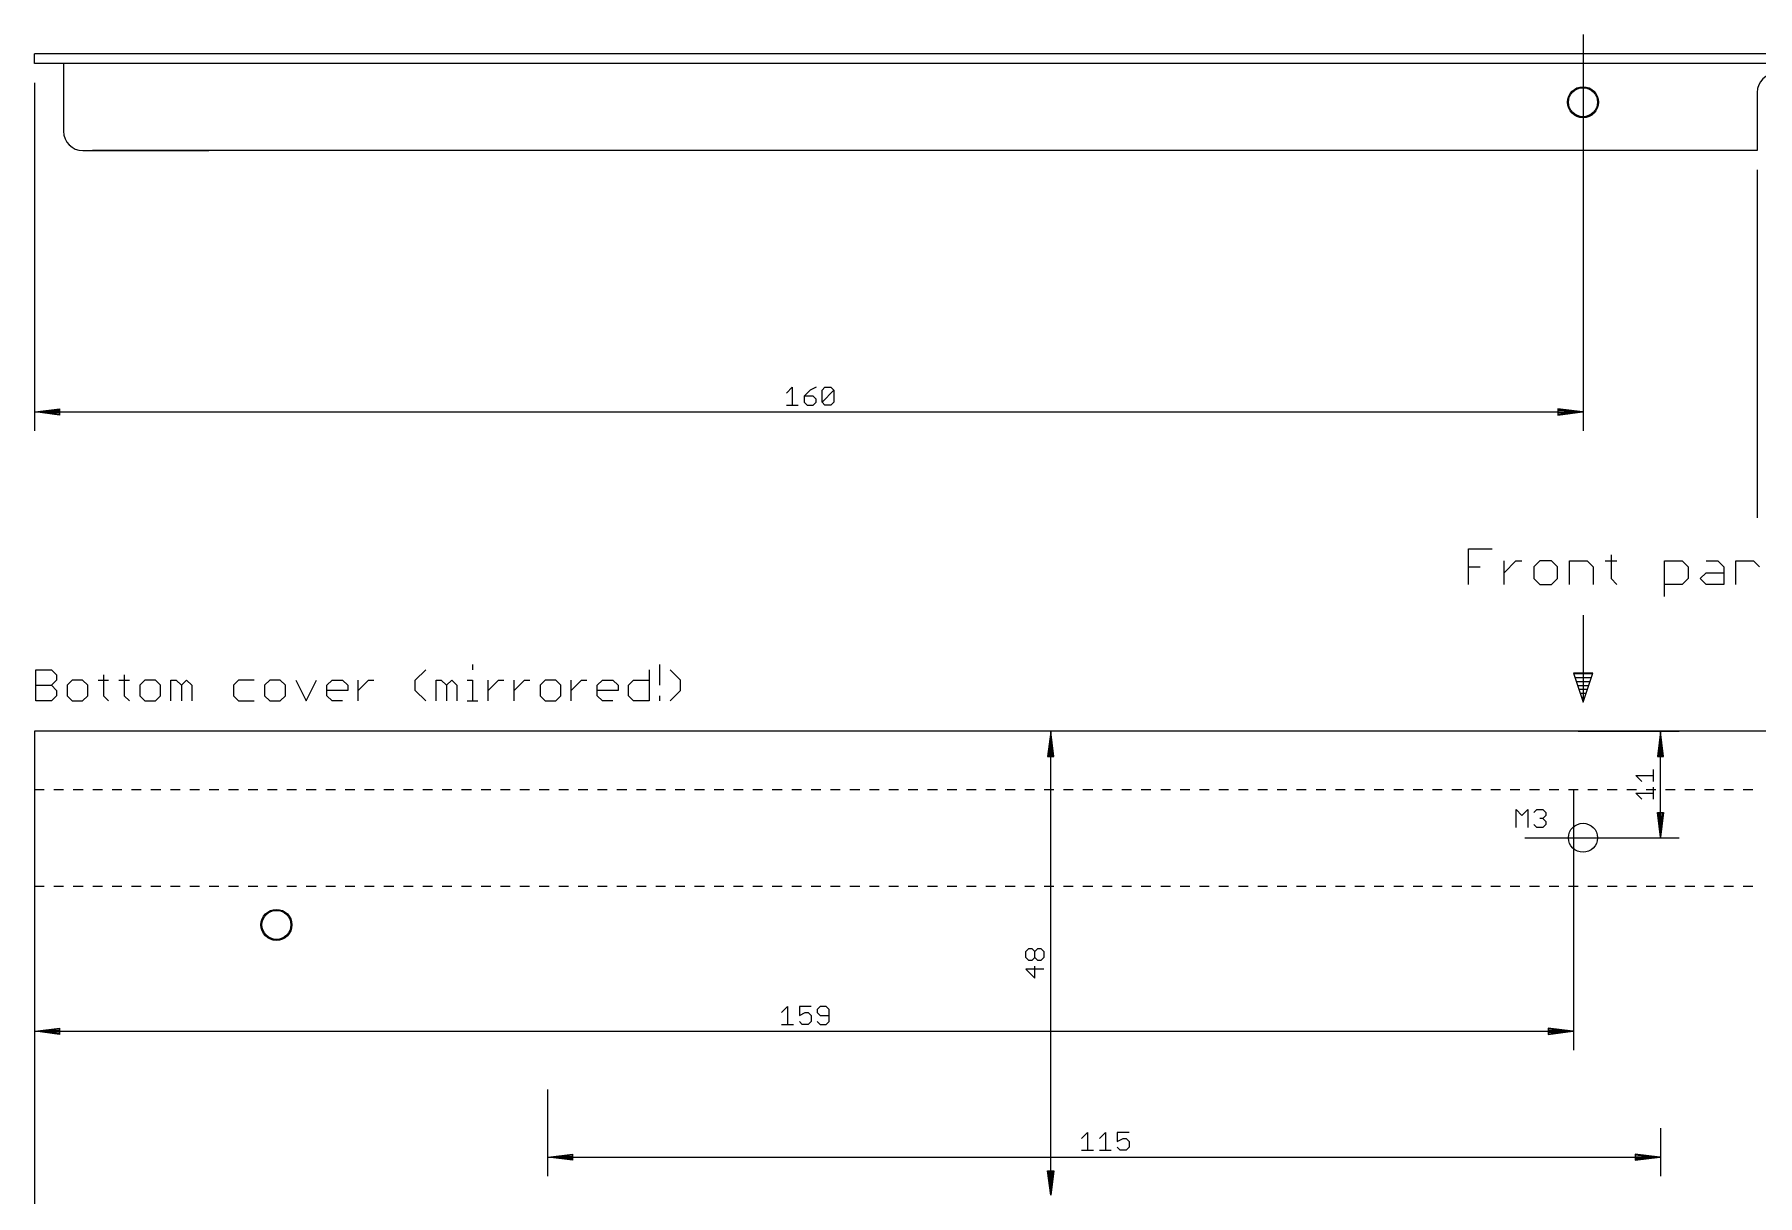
# Model space of a CAD drawing. Extents: x -370 to 390, y -331 to 219.
# Drawn here: x 0 to 178, y -158 to -38 of the extents above; entities that cross this region are included whole.
import ezdxf

# ---------------------------------------------------------------- set-up
doc = ezdxf.new("R2010")
doc.units = 0
for name, color, linetype in [('20', 4, 'CONTINUOUS'), ('29', 2, 'CONTINUOUS'), ('30', 253, 'CONTINUOUS'), ('47', 2, 'CONTINUOUS')]:
    doc.layers.add(name, color=color, linetype=linetype)

msp = doc.modelspace()

# ---------------------------------------------------------------- linework, layer by layer
at = {"layer": '20'}
for p, q in [((320, -40), (0, -40)), ((0, -41), (0, -40)), ((317, -41), (0, -41)), ((3, -41), (3, -48)), ((178, -44), (178, -50)), ((5, -50), (18, -50)), ((178, -50), (6, -50)), ((45.2583, -103.0997), (45.2583, -103.6369)), ((64.5948, -103.0997), (64.5948, -105.2486)), ((0.1397, -106.8603), (0.1397, -103.6369)), ((0.1397, -103.6369), (1.7514, -103.6369)), ((1.7514, -103.6369), (2.2886, -104.1742)), ((2.2886, -104.7114), (1.7514, -105.2486)), ((2.2886, -104.1742), (2.2886, -104.7114)), ((3.8997, -104.7114), (3.3625, -105.2486)), ((4.9741, -104.7114), (3.8997, -104.7114)), ((5.5114, -105.2486), (4.9741, -104.7114)), ((6.5852, -104.7114), (7.6597, -104.7114)), ((7.1224, -104.1742), (7.1224, -106.3231)), ((8.7337, -104.7114), (9.8082, -104.7114)), ((9.2709, -104.1742), (9.2709, -106.3231)), ((11.4194, -104.7114), (10.8822, -105.2486)), ((12.4939, -104.7114), (11.4194, -104.7114)), ((13.0311, -105.2486), (12.4939, -104.7114)), ((14.105, -106.8603), (14.105, -104.7114)), ((14.105, -104.7114), (14.6422, -104.7114)), ((14.6422, -104.7114), (15.1794, -105.2486)), ((15.1794, -105.2486), (15.7166, -104.7114)), ((15.7166, -104.7114), (16.2539, -105.2486)), ((21.0877, -104.7114), (20.5505, -105.2486)), ((22.6994, -104.7114), (21.0877, -104.7114)), ((24.3104, -104.7114), (23.7732, -105.2486)), ((25.3849, -104.7114), (24.3104, -104.7114)), ((25.9221, -105.2486), (25.3849, -104.7114)), ((26.996, -104.7114), (28.0704, -106.8603)), ((28.0704, -106.8603), (29.1449, -104.7114)), ((30.2187, -105.2486), (30.756, -104.7114)), ((30.756, -104.7114), (31.8304, -104.7114)), ((31.8304, -104.7114), (32.3676, -105.2486)), ((33.4415, -106.8603), (33.4415, -104.7114)), ((33.4415, -105.7859), (34.5159, -104.7114)), ((34.5159, -104.7114), (35.0532, -104.7114)), ((39.3499, -104.7114), (40.4243, -103.6369)), ((39.3499, -105.7859), (39.3499, -104.7114)), ((41.4984, -106.8603), (41.4984, -104.7114)), ((41.4984, -104.7114), (42.0356, -104.7114)), ((42.0356, -104.7114), (42.5728, -105.2486)), ((42.5728, -105.2486), (43.11, -104.7114)), ((43.11, -104.7114), (43.6473, -105.2486)), ((44.7211, -104.7114), (45.2583, -104.7114)), ((45.2583, -104.7114), (45.2583, -106.8603)), ((46.8696, -106.8603), (46.8696, -104.7114)), ((46.8696, -105.7859), (47.9441, -104.7114)), ((47.9441, -104.7114), (48.4813, -104.7114)), ((49.5552, -106.8603), (49.5552, -104.7114)), ((49.5552, -105.7859), (50.6297, -104.7114)), ((50.6297, -104.7114), (51.1669, -104.7114)), ((52.7781, -104.7114), (52.2409, -105.2486)), ((53.8525, -104.7114), (52.7781, -104.7114)), ((54.3898, -105.2486), (53.8525, -104.7114)), ((55.4636, -106.8603), (55.4636, -104.7114)), ((55.4636, -105.7859), (56.5381, -104.7114)), ((56.5381, -104.7114), (57.0753, -104.7114)), ((58.1493, -105.2486), (58.6865, -104.7114)), ((58.6865, -104.7114), (59.7609, -104.7114)), ((59.7609, -104.7114), (60.2982, -105.2486)), ((61.372, -105.2486), (61.9092, -104.7114)), ((61.9092, -104.7114), (63.5209, -104.7114)), ((63.5209, -103.6369), (63.5209, -106.8603)), ((66.7435, -104.7114), (65.669, -103.6369)), ((66.7435, -105.7859), (66.7435, -104.7114)), ((0.1397, -105.2486), (1.7514, -105.2486)), ((1.7514, -105.2486), (2.2886, -105.7859)), ((2.2886, -106.3231), (1.7514, -106.8603)), ((2.2886, -105.7859), (2.2886, -106.3231)), ((3.3625, -105.2486), (3.3625, -106.3231)), ((3.3625, -106.3231), (3.8997, -106.8603)), ((4.9741, -106.8603), (5.5114, -106.3231)), ((5.5114, -106.3231), (5.5114, -105.2486)), ((7.1224, -106.3231), (7.6597, -106.8603)), ((9.2709, -106.3231), (9.8082, -106.8603)), ((10.8822, -105.2486), (10.8822, -106.3231)), ((10.8822, -106.3231), (11.4194, -106.8603)), ((12.4939, -106.8603), (13.0311, -106.3231)), ((13.0311, -106.3231), (13.0311, -105.2486)), ((15.1794, -105.2486), (15.1794, -106.8603)), ((16.2539, -105.2486), (16.2539, -106.8603)), ((20.5505, -105.2486), (20.5505, -106.3231)), ((20.5505, -106.3231), (21.0877, -106.8603)), ((23.7732, -105.2486), (23.7732, -106.3231)), ((23.7732, -106.3231), (24.3104, -106.8603)), ((25.3849, -106.8603), (25.9221, -106.3231)), ((25.9221, -106.3231), (25.9221, -105.2486)), ((30.2187, -106.3231), (30.2187, -105.2486)), ((32.3676, -105.7859), (30.2187, -105.7859)), ((30.756, -106.8603), (30.2187, -106.3231)), ((32.3676, -105.2486), (32.3676, -105.7859)), ((40.4243, -106.8603), (39.3499, -105.7859)), ((42.5728, -105.2486), (42.5728, -106.8603)), ((43.6473, -105.2486), (43.6473, -106.8603)), ((52.2409, -105.2486), (52.2409, -106.3231)), ((52.2409, -106.3231), (52.7781, -106.8603)), ((53.8525, -106.8603), (54.3898, -106.3231)), ((54.3898, -106.3231), (54.3898, -105.2486)), ((58.1493, -106.3231), (58.1493, -105.2486)), ((60.2982, -105.7859), (58.1493, -105.7859)), ((58.6865, -106.8603), (58.1493, -106.3231)), ((60.2982, -105.2486), (60.2982, -105.7859)), ((61.372, -106.3231), (61.372, -105.2486)), ((61.9092, -106.8603), (61.372, -106.3231)), ((64.5948, -106.3231), (64.5948, -106.8603)), ((65.669, -106.8603), (66.7435, -105.7859)), ((1.7514, -106.8603), (0.1397, -106.8603)), ((3.8997, -106.8603), (4.9741, -106.8603)), ((11.4194, -106.8603), (12.4939, -106.8603)), ((21.0877, -106.8603), (22.6994, -106.8603)), ((24.3104, -106.8603), (25.3849, -106.8603)), ((31.8304, -106.8603), (30.756, -106.8603)), ((44.7211, -106.8603), (45.7956, -106.8603)), ((52.7781, -106.8603), (53.8525, -106.8603)), ((59.7609, -106.8603), (58.6865, -106.8603)), ((63.5209, -106.8603), (61.9092, -106.8603)), ((320, -110), (0, -110)), ((0, -110), (0, -116)), ((0, -116), (0, -126)), ((0, -116), (1.0063, -116)), ((2.0063, -116), (3.0125, -116)), ((4.0125, -116), (5.0187, -116)), ((6.0188, -116), (7.025, -116)), ((8.025, -116), (9.0312, -116)), ((10.0312, -116), (11.0375, -116)), ((12.0375, -116), (13.0438, -116)), ((14.0438, -116), (15.05, -116)), ((16.05, -116), (17.0563, -116)), ((18.0563, -116), (19.0625, -116)), ((20.0625, -116), (21.0688, -116)), ((22.0688, -116), (23.075, -116)), ((24.075, -116), (25.0813, -116)), ((26.0813, -116), (27.0875, -116)), ((28.0875, -116), (29.0938, -116)), ((30.0938, -116), (31.1, -116)), ((32.1, -116), (33.1063, -116)), ((34.1063, -116), (35.1125, -116)), ((36.1125, -116), (37.1187, -116)), ((38.1187, -116), (39.125, -116)), ((40.125, -116), (41.1313, -116)), ((42.1313, -116), (43.1375, -116)), ((44.1375, -116), (45.1438, -116)), ((46.1438, -116), (47.15, -116)), ((48.15, -116), (49.1562, -116)), ((50.1562, -116), (51.1625, -116)), ((52.1625, -116), (53.1688, -116)), ((54.1688, -116), (55.175, -116)), ((56.175, -116), (57.1813, -116)), ((58.1813, -116), (59.1875, -116)), ((60.1875, -116), (61.1938, -116)), ((62.1938, -116), (63.2, -116)), ((64.2, -116), (65.2062, -116)), ((66.2062, -116), (67.2125, -116)), ((68.2125, -116), (69.2188, -116)), ((70.2188, -116), (71.225, -116)), ((72.225, -116), (73.2313, -116)), ((74.2313, -116), (75.2375, -116)), ((76.2375, -116), (77.2438, -116)), ((78.2438, -116), (79.25, -116)), ((80.25, -116), (81.2563, -116)), ((82.2563, -116), (83.2625, -116)), ((84.2625, -116), (85.2687, -116)), ((86.2687, -116), (87.275, -116)), ((88.275, -116), (89.2812, -116)), ((90.2812, -116), (91.2875, -116)), ((92.2875, -116), (93.2938, -116)), ((94.2938, -116), (95.3, -116)), ((96.3, -116), (97.3063, -116)), ((98.3063, -116), (99.3125, -116)), ((100.3125, -116), (101.3188, -116)), ((102.3188, -116), (103.325, -116)), ((104.325, -116), (105.3313, -116)), ((106.3313, -116), (107.3375, -116)), ((108.3375, -116), (109.3438, -116)), ((110.3438, -116), (111.35, -116)), ((112.35, -116), (113.3563, -116)), ((114.3563, -116), (115.3625, -116)), ((116.3625, -116), (117.3688, -116)), ((118.3688, -116), (119.375, -116)), ((120.375, -116), (121.3813, -116)), ((122.3813, -116), (123.3875, -116)), ((124.3875, -116), (125.3938, -116)), ((126.3938, -116), (127.4, -116)), ((128.4, -116), (129.4062, -116)), ((130.4062, -116), (131.4125, -116)), ((132.4125, -116), (133.4188, -116)), ((134.4188, -116), (135.425, -116)), ((136.425, -116), (137.4313, -116)), ((138.4313, -116), (139.4375, -116)), ((140.4375, -116), (141.4437, -116)), ((142.4437, -116), (143.45, -116)), ((144.45, -116), (145.4563, -116)), ((146.4563, -116), (147.4625, -116)), ((148.4625, -116), (149.4688, -116)), ((150.4688, -116), (151.475, -116)), ((152.475, -116), (153.4813, -116)), ((154.4813, -116), (155.4875, -116)), ((156.4875, -116), (157.4938, -116)), ((158.4938, -116), (159.5, -116)), ((160.5, -116), (161.5062, -116)), ((162.5062, -116), (163.5125, -116)), ((164.5125, -116), (165.5188, -116)), ((166.5188, -116), (167.525, -116)), ((168.525, -116), (169.5312, -116)), ((170.5312, -116), (171.5375, -116)), ((172.5375, -116), (173.5438, -116)), ((174.5438, -116), (175.55, -116)), ((176.55, -116), (177.5563, -116)), ((0, -126), (0, -294)), ((0, -126), (1.0063, -126)), ((2.0063, -126), (3.0125, -126)), ((4.0125, -126), (5.0187, -126)), ((6.0188, -126), (7.025, -126)), ((8.025, -126), (9.0312, -126)), ((10.0312, -126), (11.0375, -126)), ((12.0375, -126), (13.0438, -126)), ((14.0438, -126), (15.05, -126)), ((16.05, -126), (17.0563, -126)), ((18.0563, -126), (19.0625, -126)), ((20.0625, -126), (21.0688, -126)), ((22.0688, -126), (23.075, -126)), ((24.075, -126), (25.0813, -126)), ((26.0813, -126), (27.0875, -126)), ((28.0875, -126), (29.0938, -126)), ((30.0938, -126), (31.1, -126)), ((32.1, -126), (33.1063, -126)), ((34.1063, -126), (35.1125, -126)), ((36.1125, -126), (37.1187, -126)), ((38.1187, -126), (39.125, -126)), ((40.125, -126), (41.1313, -126)), ((42.1313, -126), (43.1375, -126)), ((44.1375, -126), (45.1438, -126)), ((46.1438, -126), (47.15, -126)), ((48.15, -126), (49.1562, -126)), ((50.1562, -126), (51.1625, -126)), ((52.1625, -126), (53.1688, -126)), ((54.1688, -126), (55.175, -126)), ((56.175, -126), (57.1813, -126)), ((58.1813, -126), (59.1875, -126)), ((60.1875, -126), (61.1938, -126)), ((62.1938, -126), (63.2, -126)), ((64.2, -126), (65.2062, -126)), ((66.2062, -126), (67.2125, -126)), ((68.2125, -126), (69.2188, -126)), ((70.2188, -126), (71.225, -126)), ((72.225, -126), (73.2313, -126)), ((74.2313, -126), (75.2375, -126)), ((76.2375, -126), (77.2438, -126)), ((78.2438, -126), (79.25, -126)), ((80.25, -126), (81.2563, -126)), ((82.2563, -126), (83.2625, -126)), ((84.2625, -126), (85.2687, -126)), ((86.2687, -126), (87.275, -126)), ((88.275, -126), (89.2812, -126)), ((90.2812, -126), (91.2875, -126)), ((92.2875, -126), (93.2938, -126)), ((94.2938, -126), (95.3, -126)), ((96.3, -126), (97.3063, -126)), ((98.3063, -126), (99.3125, -126)), ((100.3125, -126), (101.3188, -126)), ((102.3188, -126), (103.325, -126)), ((104.325, -126), (105.3313, -126)), ((106.3313, -126), (107.3375, -126)), ((108.3375, -126), (109.3438, -126)), ((110.3438, -126), (111.35, -126)), ((112.35, -126), (113.3563, -126)), ((114.3563, -126), (115.3625, -126)), ((116.3625, -126), (117.3688, -126)), ((118.3688, -126), (119.375, -126)), ((120.375, -126), (121.3813, -126)), ((122.3813, -126), (123.3875, -126)), ((124.3875, -126), (125.3938, -126)), ((126.3938, -126), (127.4, -126)), ((128.4, -126), (129.4062, -126)), ((130.4062, -126), (131.4125, -126)), ((132.4125, -126), (133.4188, -126)), ((134.4188, -126), (135.425, -126)), ((136.425, -126), (137.4313, -126)), ((138.4313, -126), (139.4375, -126)), ((140.4375, -126), (141.4437, -126)), ((142.4437, -126), (143.45, -126)), ((144.45, -126), (145.4563, -126)), ((146.4563, -126), (147.4625, -126)), ((148.4625, -126), (149.4688, -126)), ((150.4688, -126), (151.475, -126)), ((152.475, -126), (153.4813, -126)), ((154.4813, -126), (155.4875, -126)), ((156.4875, -126), (157.4938, -126)), ((158.4938, -126), (159.5, -126)), ((160.5, -126), (161.5062, -126)), ((162.5062, -126), (163.5125, -126)), ((164.5125, -126), (165.5188, -126)), ((166.5188, -126), (167.525, -126)), ((168.525, -126), (169.5312, -126)), ((170.5312, -126), (171.5375, -126)), ((172.5375, -126), (173.5438, -126)), ((174.5438, -126), (175.55, -126)), ((176.55, -126), (177.5563, -126))]:
    msp.add_line(p, q, dxfattribs=at)
for centre in [(160, -45), (160, -121), (25, -130), (25, -130)]:
    msp.add_circle(centre, 1.5, dxfattribs=at)
for centre, start, end in [((180, -44), 90, 180), ((5, -48), 180, 270)]:
    msp.add_arc(centre, 2, start, end, dxfattribs=at)
at = {"layer": '29'}
for centre in [(160, -45), (25, -130)]:
    msp.add_circle(centre, 1.6016, dxfattribs=at)
at = {"layer": '30'}
for centre in [(160, -45), (25, -130)]:
    msp.add_circle(centre, 1.6016, dxfattribs=at)
at = {"layer": '47'}
for p, q in [((160, -38), (160, -78.95)), ((0, -43), (0, -78.95)), ((178, -52), (178, -87.95)), ((77.6885, -75.061), (78.3049, -74.4446)), ((78.3049, -74.4446), (78.3049, -76.2938)), ((80.1465, -74.7528), (79.5301, -75.3692)), ((80.7629, -74.4446), (80.1465, -74.7528)), ((81.3717, -74.7528), (81.6799, -74.4446)), ((81.3717, -75.9856), (81.3717, -74.7528)), ((81.3717, -75.9856), (82.6045, -74.7528)), ((81.6799, -74.4446), (82.2963, -74.4446)), ((82.2963, -74.4446), (82.6045, -74.7528)), ((82.6045, -74.7528), (82.6045, -75.9856)), ((77.6885, -76.2938), (78.9213, -76.2938)), ((79.5301, -75.3692), (79.5301, -75.9856)), ((80.4547, -75.3692), (79.5301, -75.3692)), ((79.5301, -75.9856), (79.8383, -76.2938)), ((79.8383, -76.2938), (80.4547, -76.2938)), ((80.7629, -75.6774), (80.4547, -75.3692)), ((80.4547, -76.2938), (80.7629, -75.9856)), ((80.7629, -75.9856), (80.7629, -75.6774)), ((81.6799, -76.2938), (81.3717, -75.9856)), ((82.2963, -76.2938), (81.6799, -76.2938)), ((82.6045, -75.9856), (82.2963, -76.2938)), ((0.065, -77), (2.6, -76.6808)), ((0.065, -77), (2.6, -76.74)), ((0.065, -77), (2.6, -76.87)), ((0.065, -77), (159.935, -77)), ((2.6, -77.3192), (0.065, -77)), ((2.6, -77.13), (0.065, -77)), ((2.6, -77.26), (0.065, -77)), ((2.6, -76.6808), (2.6, -77.3192)), ((159.935, -77), (157.4, -76.6808)), ((157.4, -76.6808), (157.4, -77.3192)), ((159.935, -77), (157.4, -76.74)), ((159.935, -77), (157.4, -76.87)), ((157.4, -77.3192), (159.935, -77)), ((157.4, -77.13), (159.935, -77)), ((157.4, -77.26), (159.935, -77)), ((148.1651, -94.8349), (148.1651, -91.162)), ((148.1651, -91.162), (150.6137, -91.162)), ((151.8482, -94.8349), (151.8482, -92.3863)), ((151.8482, -93.6106), (153.0726, -92.3863)), ((153.0726, -92.3863), (153.6847, -92.3863)), ((155.5297, -92.3863), (154.9175, -92.9984)), ((156.754, -92.3863), (155.5297, -92.3863)), ((157.3662, -92.9984), (156.754, -92.3863)), ((158.6007, -94.8349), (158.6007, -92.3863)), ((158.6007, -92.3863), (160.4372, -92.3863)), ((160.4372, -92.3863), (161.0493, -92.9984)), ((162.2838, -92.3863), (163.5081, -92.3863)), ((162.896, -91.7741), (162.896, -94.2227)), ((168.4224, -96.0592), (168.4224, -92.3863)), ((168.4224, -92.3863), (170.2589, -92.3863)), ((170.2589, -92.3863), (170.871, -92.9984)), ((172.7177, -92.3863), (173.942, -92.3863)), ((173.942, -92.3863), (174.5542, -92.9984)), ((175.7887, -94.8349), (175.7887, -92.3863)), ((175.7887, -92.3863), (177.6252, -92.3863)), ((177.6252, -92.3863), (178.2373, -92.9984)), ((148.1651, -92.9984), (149.3894, -92.9984)), ((154.9175, -92.9984), (154.9175, -94.2227)), ((154.9175, -94.2227), (155.5297, -94.8349)), ((156.754, -94.8349), (157.3662, -94.2227)), ((157.3662, -94.2227), (157.3662, -92.9984)), ((161.0493, -92.9984), (161.0493, -94.8349)), ((162.896, -94.2227), (163.5081, -94.8349)), ((170.871, -94.2227), (170.2589, -94.8349)), ((170.871, -92.9984), (170.871, -94.2227)), ((172.1056, -94.2227), (172.7177, -93.6106)), ((172.7177, -94.8349), (172.1056, -94.2227)), ((172.7177, -93.6106), (174.5542, -93.6106)), ((174.5542, -92.9984), (174.5542, -94.8349)), ((155.5297, -94.8349), (156.754, -94.8349)), ((170.2589, -94.8349), (168.4224, -94.8349)), ((174.5542, -94.8349), (172.7177, -94.8349)), ((160, -98), (160, -107)), ((161, -104), (159, -104)), ((159, -104), (160, -107)), ((159.0128, -104.0384), (160.9872, -104.0384)), ((159.1483, -104.4448), (160.8517, -104.4448)), ((159.2837, -104.8512), (160.7163, -104.8512)), ((160, -107), (161, -104)), ((159.4192, -105.2576), (160.5808, -105.2576)), ((159.5547, -105.664), (160.4453, -105.664)), ((159.6901, -106.0704), (160.3099, -106.0704)), ((159.8256, -106.4768), (160.1744, -106.4768)), ((159.9611, -106.8832), (160.0389, -106.8832)), ((121.5, -110), (103.05, -110)), ((105, -110.065), (104.6808, -112.6)), ((105, -110.065), (104.74, -112.6)), ((105, -110.065), (104.87, -112.6)), ((105, -157.935), (105, -110.065)), ((105.3192, -112.6), (105, -110.065)), ((105.13, -112.6), (105, -110.065)), ((105.26, -112.6), (105, -110.065)), ((159.5, -110), (169.95, -110)), ((168, -110.065), (167.6808, -112.6)), ((168, -110.065), (167.74, -112.6)), ((168, -110.065), (167.87, -112.6)), ((168, -120.935), (168, -110.065)), ((168.3192, -112.6), (168, -110.065)), ((168.13, -112.6), (168, -110.065)), ((168.26, -112.6), (168, -110.065)), ((104.6808, -112.6), (105.3192, -112.6)), ((167.6808, -112.6), (168.3192, -112.6)), ((166.061, -115.1755), (165.4446, -114.5591)), ((165.4446, -114.5591), (167.2938, -114.5591)), ((167.2938, -115.1755), (167.2938, -113.9427)), ((159, -116), (159, -142.95)), ((166.061, -117.0171), (165.4446, -116.4007)), ((165.4446, -116.4007), (167.2938, -116.4007)), ((167.2938, -117.0171), (167.2938, -115.7843)), ((153.0762, -119.9238), (153.0762, -118.0746)), ((153.0762, -118.0746), (153.6926, -118.691)), ((153.6926, -118.691), (154.309, -118.0746)), ((154.309, -118.0746), (154.309, -119.9238)), ((154.9178, -118.3828), (155.226, -118.0746)), ((155.226, -118.0746), (155.8424, -118.0746)), ((155.8424, -118.9992), (155.5342, -118.9992)), ((155.8424, -118.0746), (156.1506, -118.3828)), ((156.1506, -118.691), (155.8424, -118.9992)), ((155.8424, -118.9992), (156.1506, -119.3074)), ((156.1506, -118.3828), (156.1506, -118.691)), ((168, -120.935), (167.6808, -118.4)), ((167.6808, -118.4), (168.3192, -118.4)), ((168, -120.935), (167.74, -118.4)), ((168, -120.935), (167.87, -118.4)), ((168.3192, -118.4), (168, -120.935)), ((168.13, -118.4), (168, -120.935)), ((168.26, -118.4), (168, -120.935)), ((154, -121), (169.95, -121)), ((155.226, -119.9238), (154.9178, -119.6156)), ((155.8424, -119.9238), (155.226, -119.9238)), ((156.1506, -119.6156), (155.8424, -119.9238)), ((156.1506, -119.3074), (156.1506, -119.6156)), ((0, -132.5), (0, -142.95)), ((102.4446, -132.7509), (102.7528, -132.4427)), ((102.4446, -133.3673), (102.4446, -132.7509)), ((102.7528, -133.6755), (102.4446, -133.3673)), ((102.7528, -132.4427), (103.061, -132.4427)), ((103.061, -132.4427), (103.3692, -132.7509)), ((103.3692, -133.3673), (103.061, -133.6755)), ((103.3692, -132.7509), (103.6774, -132.4427)), ((103.3692, -133.3673), (103.3692, -132.7509)), ((103.6774, -133.6755), (103.3692, -133.3673)), ((103.6774, -132.4427), (103.9856, -132.4427)), ((103.9856, -132.4427), (104.2938, -132.7509)), ((104.2938, -133.3673), (103.9856, -133.6755)), ((104.2938, -132.7509), (104.2938, -133.3673)), ((104.2938, -134.5925), (102.4446, -134.5925)), ((102.4446, -134.5925), (103.3692, -135.5171)), ((103.061, -133.6755), (102.7528, -133.6755)), ((103.3692, -135.5171), (103.3692, -134.2843)), ((103.9856, -133.6755), (103.6774, -133.6755)), ((77.1885, -139.061), (77.8049, -138.4446)), ((77.8049, -138.4446), (77.8049, -140.2938)), ((80.2629, -138.4446), (79.0301, -138.4446)), ((79.0301, -138.4446), (79.0301, -139.3692)), ((81.1799, -138.4446), (80.8717, -138.7528)), ((80.8717, -138.7528), (80.8717, -139.061)), ((81.7963, -138.4446), (81.1799, -138.4446)), ((82.1045, -138.7528), (81.7963, -138.4446)), ((82.1045, -139.9856), (82.1045, -138.7528)), ((77.1885, -140.2938), (78.4213, -140.2938)), ((79.0301, -139.3692), (79.6465, -139.061)), ((79.3383, -140.2938), (79.0301, -139.9856)), ((79.9547, -140.2938), (79.3383, -140.2938)), ((79.6465, -139.061), (79.9547, -139.061)), ((79.9547, -139.061), (80.2629, -139.3692)), ((80.2629, -139.9856), (79.9547, -140.2938)), ((80.2629, -139.3692), (80.2629, -139.9856)), ((80.8717, -139.061), (81.1799, -139.3692)), ((80.8717, -139.9856), (81.1799, -140.2938)), ((81.1799, -139.3692), (82.1045, -139.3692)), ((81.1799, -140.2938), (81.7963, -140.2938)), ((81.7963, -140.2938), (82.1045, -139.9856)), ((0.065, -141), (2.6, -140.6808)), ((0.065, -141), (2.6, -140.74)), ((0.065, -141), (2.6, -140.87)), ((0.065, -141), (158.935, -141)), ((2.6, -141.3192), (0.065, -141)), ((2.6, -141.13), (0.065, -141)), ((2.6, -141.26), (0.065, -141)), ((2.6, -140.6808), (2.6, -141.3192)), ((158.935, -141), (156.4, -140.6808)), ((156.4, -140.6808), (156.4, -141.3192)), ((158.935, -141), (156.4, -140.74)), ((158.935, -141), (156.4, -140.87)), ((156.4, -141.3192), (158.935, -141)), ((156.4, -141.13), (158.935, -141)), ((156.4, -141.26), (158.935, -141)), ((53, -147), (53, -155.95)), ((168, -151), (168, -155.95)), ((108.1885, -152.061), (108.8049, -151.4446)), ((108.8049, -151.4446), (108.8049, -153.2938)), ((110.0301, -152.061), (110.6465, -151.4446)), ((110.6465, -151.4446), (110.6465, -153.2938)), ((113.1045, -151.4446), (111.8717, -151.4446)), ((111.8717, -151.4446), (111.8717, -152.3692)), ((111.8717, -152.3692), (112.4881, -152.061)), ((112.1799, -153.2938), (111.8717, -152.9856)), ((112.4881, -152.061), (112.7963, -152.061)), ((112.7963, -152.061), (113.1045, -152.3692)), ((113.1045, -152.9856), (112.7963, -153.2938)), ((113.1045, -152.3692), (113.1045, -152.9856)), ((53.065, -154), (55.6, -153.6808)), ((53.065, -154), (55.6, -153.74)), ((53.065, -154), (55.6, -153.87)), ((53.065, -154), (167.935, -154)), ((55.6, -154.3192), (53.065, -154)), ((55.6, -154.13), (53.065, -154)), ((55.6, -154.26), (53.065, -154)), ((55.6, -153.6808), (55.6, -154.3192)), ((108.1885, -153.2938), (109.4213, -153.2938)), ((110.0301, -153.2938), (111.2629, -153.2938)), ((112.7963, -153.2938), (112.1799, -153.2938)), ((167.935, -154), (165.4, -153.6808)), ((165.4, -153.6808), (165.4, -154.3192)), ((167.935, -154), (165.4, -153.74)), ((167.935, -154), (165.4, -153.87)), ((165.4, -154.3192), (167.935, -154)), ((165.4, -154.13), (167.935, -154)), ((165.4, -154.26), (167.935, -154)), ((105, -157.935), (104.6808, -155.4)), ((104.6808, -155.4), (105.3192, -155.4)), ((105, -157.935), (104.74, -155.4)), ((105, -157.935), (104.87, -155.4)), ((105.3192, -155.4), (105, -157.935)), ((105.13, -155.4), (105, -157.935)), ((105.26, -155.4), (105, -157.935))]:
    msp.add_line(p, q, dxfattribs=at)

doc.saveas('drawing.dxf')
